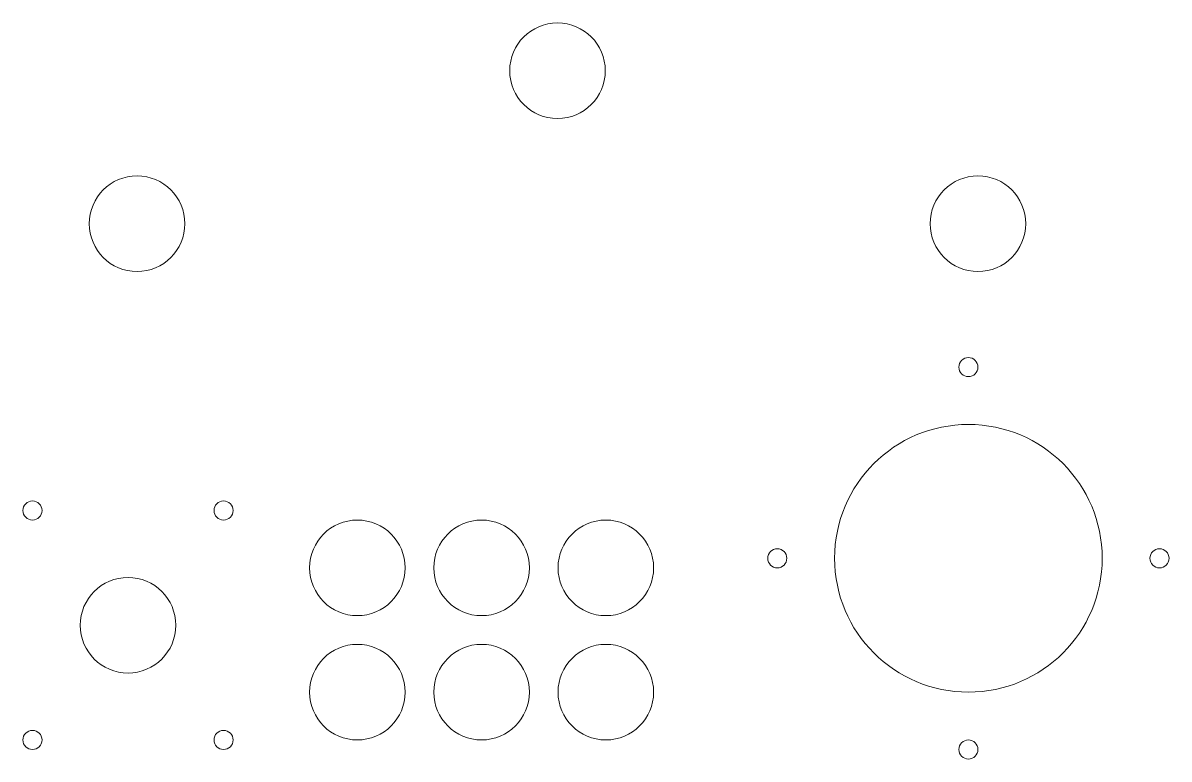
# Model space of a CAD drawing. Header units: millimetres. Extents: x 17.5 to 32.5, y 3.5 to 13.1.
import ezdxf

# ---------------------------------------------------------------- set-up
doc = ezdxf.new("R2010")
doc.units = ezdxf.units.MM
doc.layers.get('0').update_dxf_attribs({"linetype": 'CONTINUOUS', "lineweight": 0})
for name, color, linetype, lineweight in [('Buttons', 7, 'CONTINUOUS', 0), ('Joystick', 7, 'CONTINUOUS', 0), ('Proposed Layout', 6, 'CONTINUOUS', 0)]:
    doc.layers.add(name, color=color, linetype=linetype, lineweight=lineweight)

# ---------------------------------------------------------------- blocks, each defined once
blk = doc.blocks.new('Joystick')
at = {"layer": 'Joystick'}
for centre, radius in [((-1.25, 1.5), 0.125), ((1.25, 1.5), 0.125), ((0, 0), 0.625), ((-1.25, -1.5), 0.125), ((1.25, -1.5), 0.125)]:
    blk.add_circle(centre, radius, dxfattribs=at)
blk = doc.blocks.new('Buttons')
at = {"layer": 'Buttons'}
blk.add_circle((0, 0), 0.625, dxfattribs=at)

msp = doc.modelspace()

# ---------------------------------------------------------------- linework, layer by layer
msp.add_circle((24.5, 12.5), 0.625)
at = {"layer": 'Proposed Layout'}
for centre, radius in [((29.875, 8.625), 0.125), ((29.875, 6.125), 1.75), ((27.375, 6.125), 0.125), ((32.375, 6.125), 0.125), ((29.875, 3.625), 0.125)]:
    msp.add_circle(centre, radius, dxfattribs=at)

# ---------------------------------------------------------------- block references
for name, p in [('Buttons', (19, 10.5)), ('Buttons', (30, 10.5)), ('Joystick', (18.882, 5.25))]:
    msp.add_blockref(name, p, dxfattribs=at)
at = {"layer": 'Proposed Layout', "row_count": 2, "column_count": 3, "row_spacing": 1.625, "column_spacing": 1.625}
msp.add_blockref('Buttons', (21.882, 4.375), dxfattribs=at)

doc.saveas('drawing.dxf')
